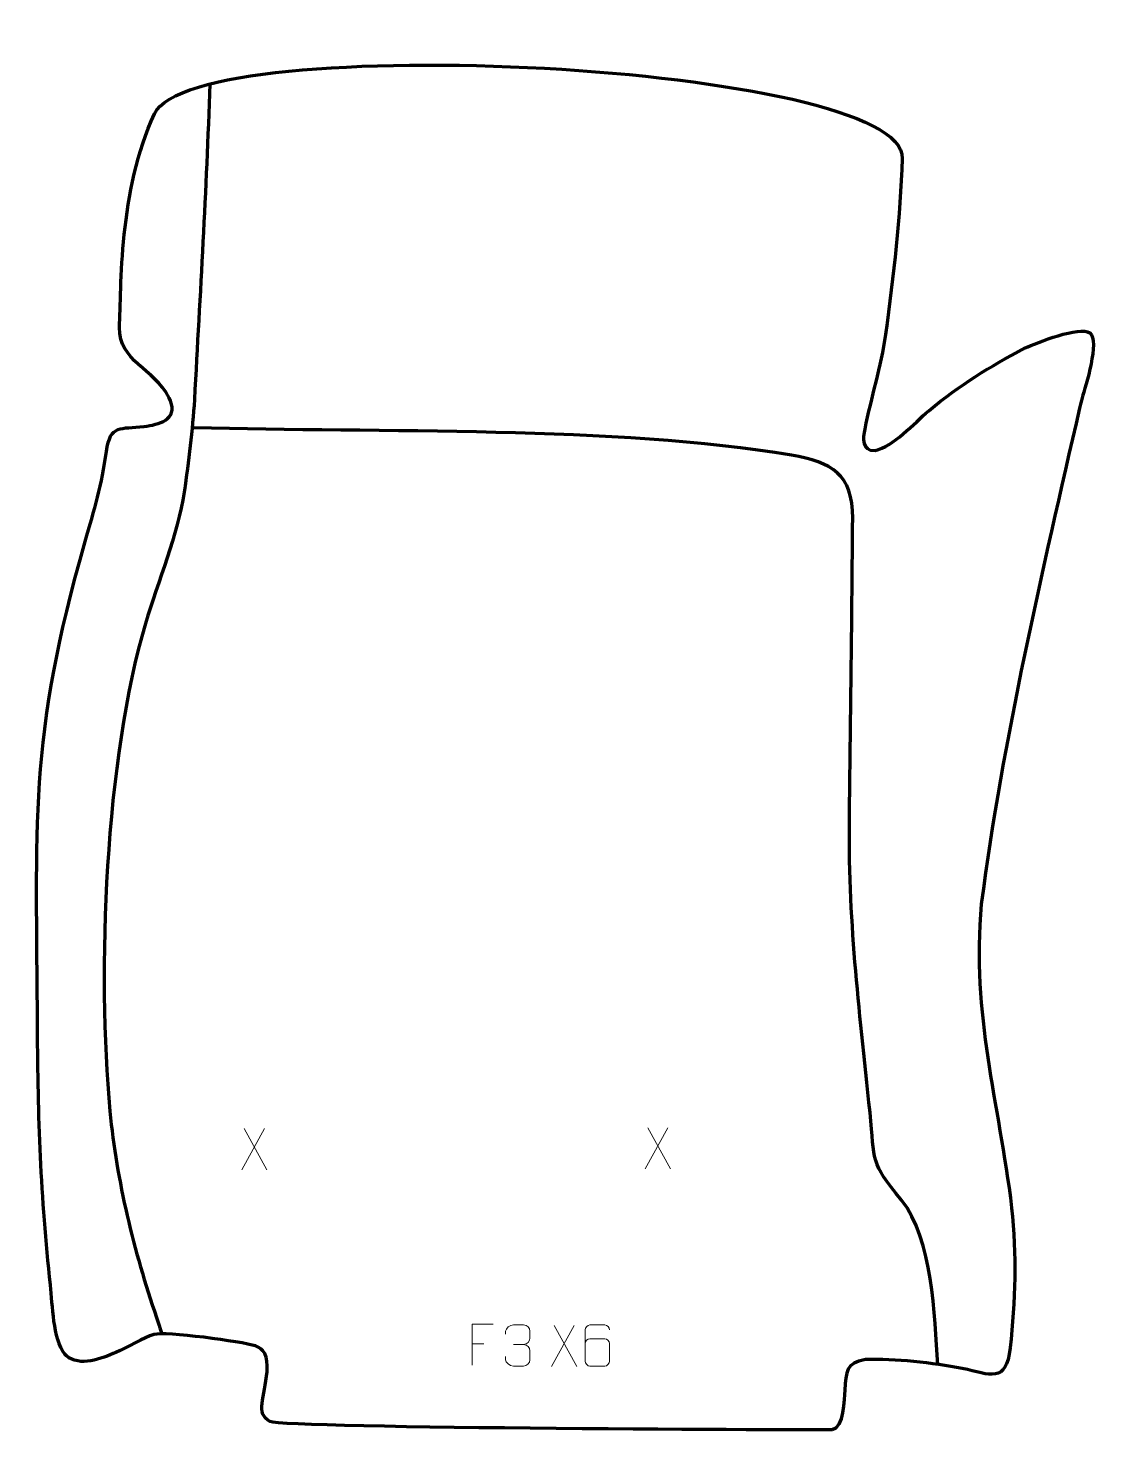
# Model space of a CAD drawing. Header units: millimetres. Extents: x 972 to 1622, y 32 to 881.
import ezdxf

# ---------------------------------------------------------------- set-up
doc = ezdxf.new("R2010")
doc.units = ezdxf.units.MM
doc.header["$MEASUREMENT"] = 0
doc.layers.add('layer 2', color=7, linetype='Continuous')
doc.layers.add('layer 3', color=7, linetype='Continuous')

msp = doc.modelspace()

# ---------------------------------------------------------------- linework, layer by layer
at = {"layer": 'layer 2', "color": 142, "lineweight": 158}
for points, knots in [([(1082.5382, 847.4317), (1080.3054, 782.5843), (1076.7002, 720.9368), (1073.1467, 656.2186), (1073.1467, 656.2186), (1072.1069, 637.2812), (1069.5723, 618.87), (1066.997, 600.1088), (1066.997, 600.1088), (1063.0665, 574.4148), (1051.1132, 545.8909), (1043.5143, 520.4933), (1043.5143, 520.4933), (1018.9949, 438.5424), (1014.0136, 309.0535), (1021.9469, 224.9282), (1021.9469, 224.9282), (1026.1349, 182.0686), (1036.3277, 140.5481), (1050.1721, 99.8827), (1050.1721, 99.8827), (1051.2962, 96.581), (1052.4107, 93.276), (1053.5245, 89.9708)], [0, 0, 0, 0, 0.14285714, 0.14285714, 0.14285714, 0.14285714, 0.28571429, 0.28571429, 0.28571429, 0.28571429, 0.42857143, 0.42857143, 0.42857143, 0.42857143, 0.57142857, 0.57142857, 0.57142857, 0.57142857, 0.71428571, 0.71428571, 0.71428571, 0.71428571, 1, 1, 1, 1]), ([(1523.8061, 71.4609), (1521.6807, 101.0148), (1520.9317, 147.3792), (1501.7654, 170.9791), (1501.7654, 170.9791), (1482.5552, 194.5866), (1485.7166, 194.0333), (1482.7297, 224.0704), (1482.7297, 224.0704), (1475.9274, 290.3822), (1469.3511, 339.9079), (1470.2708, 407.0463), (1470.2708, 407.0463), (1470.974, 466.1263), (1471.8286, 525.207), (1472.21, 584.2901), (1472.21, 584.2901), (1472.3787, 610.7861), (1459.5708, 618.3572), (1435.1366, 622.4368), (1435.1366, 622.4368), (1328.0232, 640.3206), (1185.1366, 635.9774), (1073.0286, 639.0618), (1073.0286, 639.0618), (1073.0286, 639.0618), (1071.5316, 639.103), (1071.5316, 639.103)], [0, 0, 0, 0, 0.125, 0.125, 0.125, 0.125, 0.25, 0.25, 0.25, 0.25, 0.375, 0.375, 0.375, 0.375, 0.5, 0.5, 0.5, 0.5, 0.625, 0.625, 0.625, 0.625, 0.75, 0.75, 0.75, 0.75, 1, 1, 1, 1])]:
    msp.add_open_spline(points, degree=3, knots=knots, dxfattribs=at)
at = {"layer": 'layer 2', "color": 250, "lineweight": 9}
for points in [[(1115.6805, 214.3083), (1115.6805, 214.3083), (1101.9399, 189.4125), (1101.9399, 189.4125)], [(1103.3945, 214.3083), (1103.3945, 214.3083), (1117.1351, 189.3548), (1117.1351, 189.3548)], [(1360.2303, 214.8788), (1360.2303, 214.8788), (1346.4897, 189.983), (1346.4897, 189.983)], [(1347.9443, 214.8788), (1347.9443, 214.8788), (1361.6849, 189.9253), (1361.6849, 189.9253)], [(1303.4527, 95.1038), (1303.4527, 95.1038), (1289.7121, 70.208), (1289.7121, 70.208)], [(1291.1667, 95.1038), (1291.1667, 95.1038), (1304.9073, 70.1503), (1304.9073, 70.1503)], [(1241.4511, 83.9607), (1241.4511, 83.9607), (1248.6192, 83.9607), (1248.6192, 83.9607)], [(1266.5476, 83.4497), (1266.5476, 83.4497), (1272.744, 83.4497), (1272.744, 83.4497)]]:
    msp.add_open_spline(points, degree=3, dxfattribs=at)
for points, knots in [([(1254.3251, 95.8404), (1254.3251, 95.8404), (1241.4511, 95.8404), (1241.4511, 95.8404), (1241.4511, 95.8404), (1241.4511, 95.8404), (1241.4511, 70.8868), (1241.4511, 70.8868)], [0, 0, 0, 0, 0.33333333, 0.33333333, 0.33333333, 0.33333333, 1, 1, 1, 1]), ([(1261.8379, 89.6949), (1261.8379, 89.6949), (1261.8379, 91.5521), (1261.8379, 91.5521), (1261.8379, 91.5521), (1261.8236, 93.294), (1264.4881, 95.4121), (1266.5472, 95.3894), (1266.5472, 95.3894), (1268.6113, 95.3894), (1270.6753, 95.3894), (1272.739, 95.3894), (1272.739, 95.3894), (1274.9335, 95.3982), (1276.5318, 93.5514), (1276.5762, 91.6393), (1276.5762, 91.6393), (1276.5758, 90.2042), (1276.5758, 88.7691), (1276.5762, 87.3336), (1276.5762, 87.3336), (1276.5276, 85.6801), (1274.925, 83.4501), (1272.7267, 83.4601), (1272.7267, 83.4601), (1274.9304, 83.4489), (1276.5384, 81.6457), (1276.5924, 79.5862), (1276.5924, 79.5862), (1276.592, 77.8015), (1276.592, 76.0168), (1276.5924, 74.2317), (1276.5924, 74.2317), (1276.6025, 72.1703), (1274.5476, 70.4072), (1272.7267, 70.4153), (1272.7267, 70.4153), (1270.6614, 70.4156), (1268.5962, 70.4156), (1266.5306, 70.4153), (1266.5306, 70.4153), (1264.362, 70.4268), (1261.831, 72.827), (1261.8124, 74.2888), (1261.8124, 74.2888), (1261.8124, 74.2888), (1261.8124, 76.1974), (1261.8124, 76.1974)], [0, 0, 0, 0, 0.07692308, 0.07692308, 0.07692308, 0.07692308, 0.15384615, 0.15384615, 0.15384615, 0.15384615, 0.23076923, 0.23076923, 0.23076923, 0.23076923, 0.30769231, 0.30769231, 0.30769231, 0.30769231, 0.38461538, 0.38461538, 0.38461538, 0.38461538, 0.46153846, 0.46153846, 0.46153846, 0.46153846, 0.53846154, 0.53846154, 0.53846154, 0.53846154, 0.61538462, 0.61538462, 0.61538462, 0.61538462, 0.69230769, 0.69230769, 0.69230769, 0.69230769, 0.76923077, 0.76923077, 0.76923077, 0.76923077, 0.84615385, 0.84615385, 0.84615385, 0.84615385, 1, 1, 1, 1]), ([(1324.8408, 92.3847), (1324.8167, 93.7242), (1323.4605, 95.3774), (1321.8886, 95.3431), (1321.8886, 95.3431), (1318.9038, 95.3428), (1315.9186, 95.3428), (1312.9332, 95.3431), (1312.9332, 95.3431), (1311.7141, 95.358), (1309.9859, 93.9204), (1309.9809, 92.3847), (1309.9809, 92.3847), (1309.9812, 86.0242), (1309.9812, 79.6634), (1309.9809, 73.3027), (1309.9809, 73.3027), (1309.9856, 72.1398), (1311.7141, 70.3687), (1312.9332, 70.3443), (1312.9332, 70.3443), (1315.9186, 70.3446), (1318.9038, 70.3446), (1321.8886, 70.3443), (1321.8886, 70.3443), (1323.1667, 70.3881), (1324.8364, 72.0026), (1324.8408, 73.3027), (1324.8408, 73.3027), (1324.8408, 76.886), (1324.8408, 80.4691), (1324.8408, 84.0518), (1324.8408, 84.0518), (1324.8023, 85.53), (1323.2196, 86.9629), (1321.8886, 86.9609), (1321.8886, 86.9609), (1318.9038, 86.9612), (1315.9186, 86.9612), (1312.9332, 86.9609), (1312.9332, 86.9609), (1311.6037, 86.9659), (1309.9607, 85.4586), (1310.0024, 84.0301)], [0, 0, 0, 0, 0.08333333, 0.08333333, 0.08333333, 0.08333333, 0.16666667, 0.16666667, 0.16666667, 0.16666667, 0.25, 0.25, 0.25, 0.25, 0.33333333, 0.33333333, 0.33333333, 0.33333333, 0.41666667, 0.41666667, 0.41666667, 0.41666667, 0.5, 0.5, 0.5, 0.5, 0.58333333, 0.58333333, 0.58333333, 0.58333333, 0.66666667, 0.66666667, 0.66666667, 0.66666667, 0.75, 0.75, 0.75, 0.75, 0.83333333, 0.83333333, 0.83333333, 0.83333333, 1, 1, 1, 1])]:
    msp.add_open_spline(points, degree=3, knots=knots, dxfattribs=at)
at = {"layer": 'layer 3', "color": 242, "lineweight": 158}
msp.add_open_spline([(1459.684, 31.7077), (1466.8519, 32.9687), (1466.9746, 50.2251), (1467.392, 55.8544), (1467.392, 55.8544), (1468.2086, 66.8644), (1468.0024, 72.4689), (1479.912, 74.3459), (1479.912, 74.3459), (1497.8586, 74.9213), (1520.8893, 72.4775), (1538.5286, 68.9635), (1538.5286, 68.9635), (1556.1854, 65.2612), (1565.005, 59.609), (1567.6761, 81.4359), (1567.6761, 81.4359), (1570.5877, 110.0419), (1571.7782, 137.6884), (1568.5688, 166.3404), (1568.5688, 166.3404), (1560.6341, 231.5101), (1544.0872, 282.6406), (1550.1428, 350.3782), (1550.1428, 350.3782), (1563.3923, 451.1116), (1586.9897, 551.8988), (1609.7517, 650.8918), (1609.7517, 650.8918), (1610.2713, 653.0474), (1610.8256, 655.1616), (1611.4045, 657.3018), (1611.4045, 657.3018), (1613.2419, 664.0936), (1622.1152, 691.7932), (1615.9779, 696.5311), (1615.9779, 696.5311), (1610.0947, 701.0728), (1583.5563, 690.5783), (1576.8348, 687.4244), (1576.8348, 687.4244), (1554.6529, 675.8389), (1537.6914, 665.364), (1518.3503, 649.3498), (1518.3503, 649.3498), (1509.3429, 641.7938), (1496.8343, 627.7557), (1485.7589, 625.272), (1485.7589, 625.272), (1477.6273, 625.0632), (1478.326, 632.7043), (1479.4823, 638.3313), (1479.4823, 638.3313), (1483.467, 657.7225), (1489.1843, 675.8765), (1492.1651, 695.6901), (1492.1651, 695.6901), (1497.0604, 731.3637), (1501.0053, 766.7581), (1502.2128, 802.3065), (1502.2128, 802.3065), (1504.1679, 859.8781), (1073.3539, 881.3336), (1049.0203, 829.3893), (1049.0203, 829.3893), (1027.2196, 782.8519), (1028.9776, 723.9532), (1027.7077, 699.8896), (1027.7077, 699.8896), (1027.5711, 679.2492), (1048.4464, 675.0478), (1057.9382, 657.3159), (1057.9382, 657.3159), (1057.9382, 657.3159), (1058.6896, 655.4042), (1058.6896, 655.4042), (1058.6896, 655.4042), (1063.2251, 643.865), (1051.6084, 641.0392), (1042.6426, 639.8804), (1042.6426, 639.8804), (1028.302, 638.0269), (1022.2052, 641.6702), (1019.8711, 624.649), (1019.8711, 624.649), (1017.1391, 604.7268), (1012.4925, 589.2826), (1006.9986, 570.1552), (1006.9986, 570.1552), (972.3188, 449.4155), (977.5165, 399.5186), (978.0916, 275.3015), (978.0916, 275.3015), (978.3277, 221.9316), (980.0318, 172.6643), (985.916, 119.5105), (985.916, 119.5105), (987.2998, 107.0915), (987.3472, 87.5271), (994.5357, 77.6065), (994.5357, 77.6065), (994.5357, 77.6065), (995.5726, 76.6894), (995.5726, 76.6894), (995.5726, 76.6894), (1003.543, 69.6402), (1017.0832, 74.947), (1025.5881, 78.6887), (1025.5881, 78.6887), (1031.9806, 81.5011), (1042.8276, 87.8037), (1048.616, 89.5799), (1048.616, 89.5799), (1055.2177, 91.6056), (1102.2013, 85.2401), (1110.1699, 82.673), (1110.1699, 82.673), (1114.9408, 80.9421), (1118.1079, 77.0338), (1117.1852, 67.0283), (1117.1852, 67.0283), (1115.776, 51.7488), (1110.1386, 41.32), (1118.8874, 36.8576), (1118.8874, 36.8576), (1127.6362, 32.3952), (1459.684, 31.7077), (1459.684, 31.7077)], degree=3, knots=[0, 0, 0, 0, 0.03030303, 0.03030303, 0.03030303, 0.03030303, 0.06060606, 0.06060606, 0.06060606, 0.06060606, 0.09090909, 0.09090909, 0.09090909, 0.09090909, 0.12121212, 0.12121212, 0.12121212, 0.12121212, 0.15151515, 0.15151515, 0.15151515, 0.15151515, 0.18181818, 0.18181818, 0.18181818, 0.18181818, 0.21212121, 0.21212121, 0.21212121, 0.21212121, 0.24242424, 0.24242424, 0.24242424, 0.24242424, 0.27272727, 0.27272727, 0.27272727, 0.27272727, 0.3030303, 0.3030303, 0.3030303, 0.3030303, 0.33333333, 0.33333333, 0.33333333, 0.33333333, 0.36363636, 0.36363636, 0.36363636, 0.36363636, 0.39393939, 0.39393939, 0.39393939, 0.39393939, 0.42424242, 0.42424242, 0.42424242, 0.42424242, 0.45454545, 0.45454545, 0.45454545, 0.45454545, 0.48484848, 0.48484848, 0.48484848, 0.48484848, 0.51515152, 0.51515152, 0.51515152, 0.51515152, 0.54545455, 0.54545455, 0.54545455, 0.54545455, 0.57575758, 0.57575758, 0.57575758, 0.57575758, 0.60606061, 0.60606061, 0.60606061, 0.60606061, 0.63636364, 0.63636364, 0.63636364, 0.63636364, 0.66666667, 0.66666667, 0.66666667, 0.66666667, 0.6969697, 0.6969697, 0.6969697, 0.6969697, 0.72727273, 0.72727273, 0.72727273, 0.72727273, 0.75757576, 0.75757576, 0.75757576, 0.75757576, 0.78787879, 0.78787879, 0.78787879, 0.78787879, 0.81818182, 0.81818182, 0.81818182, 0.81818182, 0.84848485, 0.84848485, 0.84848485, 0.84848485, 0.87878788, 0.87878788, 0.87878788, 0.87878788, 0.90909091, 0.90909091, 0.90909091, 0.90909091, 0.93939394, 0.93939394, 0.93939394, 0.93939394, 1, 1, 1, 1], dxfattribs=at)

doc.saveas('drawing.dxf')
